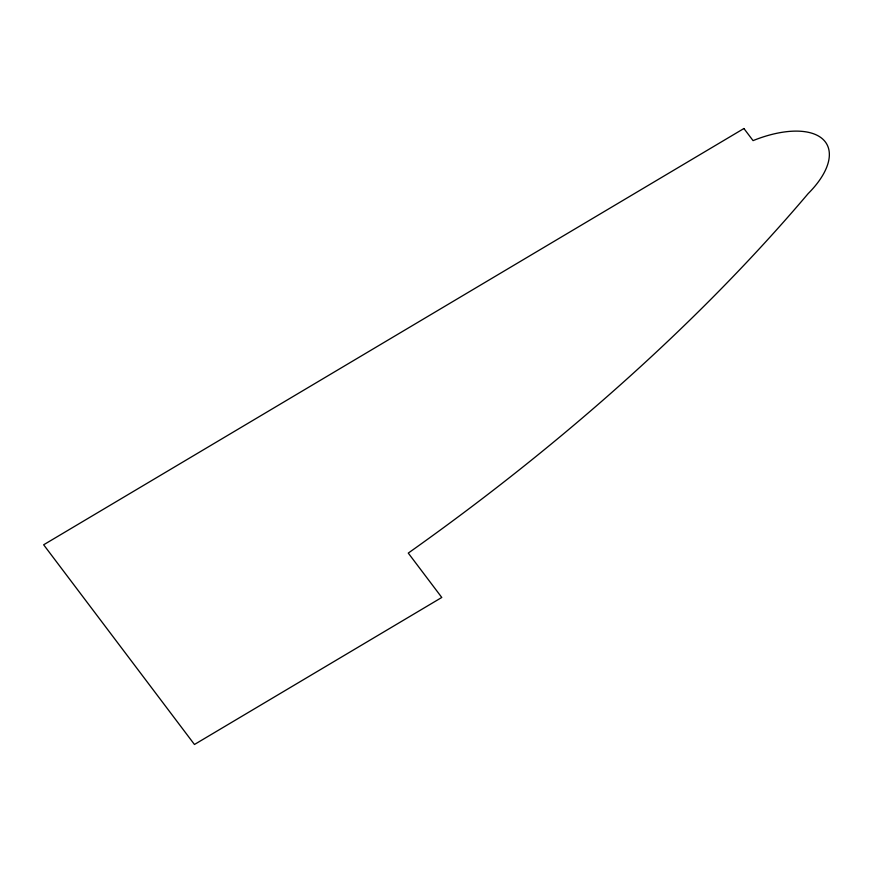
<?xml version="1.0" encoding="UTF-8"?>
<svg xmlns="http://www.w3.org/2000/svg" width="873" height="873" viewBox="0 0 873 873"><rect width="100%" height="100%" fill="white"/><g stroke="black" fill="none" stroke-linecap="round" stroke-linejoin="round"><path stroke-width="1.31" d="M743.916 128.517L43.65 544.785L194.461 744.483L441.782 597.459L408.269 553.089A1337.654 644.416 -28.8 0 0 808.169 193.588A82.902 39.94 -28.8 0 0 823.184 139.516A82.902 39.94 -28.8 0 0 753.061 140.618L743.916 128.517"/></g></svg>
